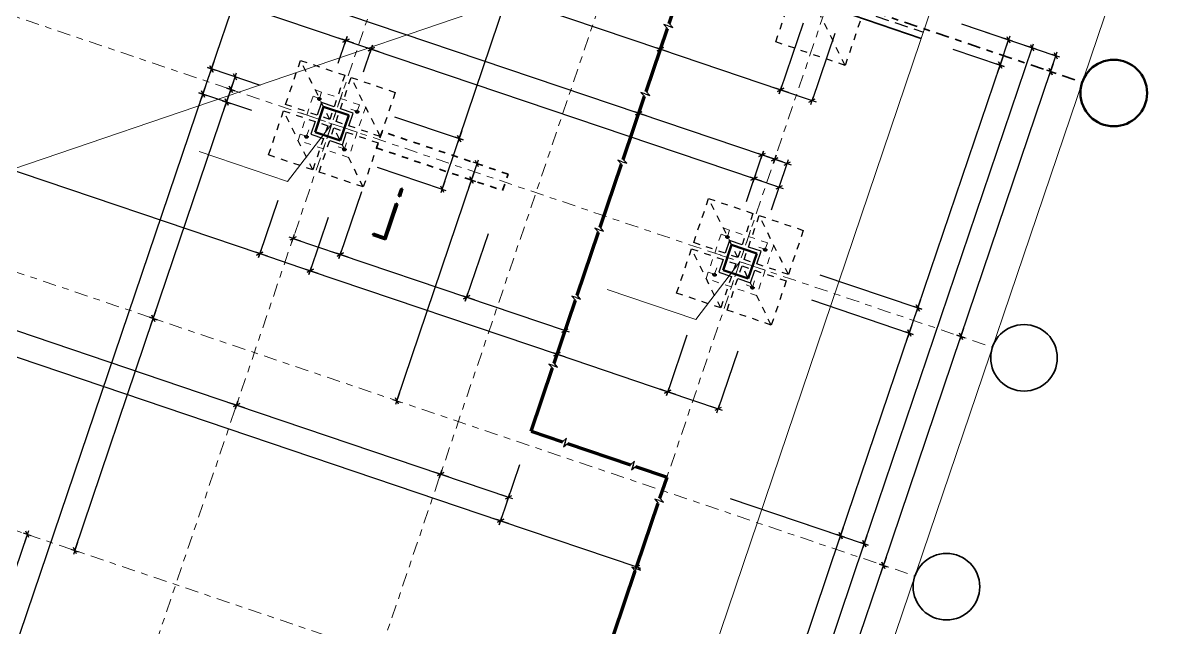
# Model space of a CAD drawing. Header units: metres. Extents: x 2661608 to 2661648.6, y 1209464.3 to 1209501.1.
# Drawn here: x 2661631.29 to 2661648.55, y 1209477.36 to 1209486.44 of the extents above; entities that cross this region are included whole.
import ezdxf

# ---------------------------------------------------------------- set-up
doc = ezdxf.new("R2010")
doc.units = ezdxf.units.M
for name, pattern in [('AUSGEZOGEN', [0]), ('GETRENNT2_S6', [0.30000000000000004, 0.2, -0.1]), ('PHANTOM2_S8', [0.3, 0.2, -0.05, 0, -0.05]), ('STRICHPUNKT2_S5', [0.15000000000000002, 0.1, -0.05]), ('VERDECKT2_S2', [0.025, 0, -0.025])]:
    doc.linetypes.add(name, pattern=pattern)
for name, color, linetype, lineweight in [('TB_639', 7, 'AUSGEZOGEN', 25), ('TB_641', 7, 'AUSGEZOGEN', 25), ('TB_642', 7, 'AUSGEZOGEN', 25), ('TB_643', 7, 'AUSGEZOGEN', 25), ('TB_645', 7, 'AUSGEZOGEN', 25), ('TB_646', 7, 'AUSGEZOGEN', 25), ('TB_649', 7, 'AUSGEZOGEN', 25), ('TB_650', 7, 'AUSGEZOGEN', 25), ('TB_652', 7, 'AUSGEZOGEN', 25)]:
    doc.layers.add(name, color=color, linetype=linetype, lineweight=lineweight)

msp = doc.modelspace()

# ---------------------------------------------------------------- linework, layer by layer
at = {"color": 0, "linetype": 'ByBlock', "lineweight": -2}
for p, q in [((2661636.01841795, 1209486.213370185), (2661636.196014886, 1209486.153240505)), ((2661636.255213864, 1209486.133197278), (2661636.077616929, 1209486.193326958)), ((2661636.089270584, 1209486.149790281), (2661636.18436123, 1209486.196777183)), ((2661636.18436123, 1209486.196777183), (2661636.089270584, 1209486.149790281)), ((2661636.11677268, 1209486.114084753), (2661636.156859134, 1209486.23248271)), ((2661636.156859134, 1209486.23248271), (2661636.11677268, 1209486.114084753)), ((2661646.143135524, 1209486.163899191), (2661646.024737568, 1209486.203985645)), ((2661646.043850093, 1209486.065544461), (2661646.103979773, 1209486.243141397)), ((2661646.107429997, 1209486.136397095), (2661646.060443095, 1209486.231487741)), ((2661636.397291412, 1209486.085093534), (2661636.574888348, 1209486.024963854)), ((2661636.634087326, 1209486.004920627), (2661636.456490391, 1209486.065050307)), ((2661636.468144046, 1209486.02151363), (2661636.563234692, 1209486.068500532)), ((2661636.563234692, 1209486.068500532), (2661636.468144046, 1209486.02151363)), ((2661636.495646143, 1209485.985808102), (2661636.535732597, 1209486.104206059)), ((2661636.535732597, 1209486.104206059), (2661636.495646143, 1209485.985808102)), ((2661640.737828128, 1209486.083905509), (2661640.915425063, 1209486.023775829)), ((2661640.974624043, 1209486.003732602), (2661640.797027107, 1209486.063862282)), ((2661640.808680762, 1209486.020325605), (2661640.903771409, 1209486.067312507)), ((2661640.903771409, 1209486.067312507), (2661640.808680762, 1209486.020325605)), ((2661640.836182859, 1209485.984620077), (2661640.876269312, 1209486.103018034)), ((2661640.876269312, 1209486.103018034), (2661640.836182859, 1209485.984620077)), ((2661646.498329396, 1209486.043639831), (2661646.379931438, 1209486.083726284)), ((2661646.399043964, 1209485.945285101), (2661646.459173644, 1209486.122882036)), ((2661646.462623868, 1209486.016137734), (2661646.415636966, 1209486.111228381)), ((2661646.754237836, 1209485.82502574), (2661646.814367516, 1209486.002622675)), ((2661646.81781774, 1209485.895878374), (2661646.770830838, 1209485.99096902)), ((2661634.077393929, 1209485.630087528), (2661634.137523609, 1209485.807684464)), ((2661634.157566835, 1209485.866883442), (2661634.097437155, 1209485.689286506)), ((2661646.014858562, 1209485.785024806), (2661645.896460605, 1209485.82511126)), ((2661645.896460605, 1209485.82511126), (2661646.014858562, 1209485.785024806)), ((2661645.91557313, 1209485.686670076), (2661645.975702811, 1209485.864267011)), ((2661645.979153034, 1209485.75752271), (2661645.932166132, 1209485.852613356)), ((2661645.932166132, 1209485.852613356), (2661645.979153034, 1209485.75752271)), ((2661645.995746036, 1209485.92346599), (2661645.935616356, 1209485.745869054)), ((2661646.754238008, 1209485.825026247), (2661646.694108327, 1209485.647429311)), ((2661646.853523267, 1209485.92338047), (2661646.735125311, 1209485.963466923)), ((2661634.17667936, 1209485.728442258), (2661634.058281403, 1209485.768528712)), ((2661634.058281403, 1209485.768528712), (2661634.17667936, 1209485.728442258)), ((2661634.140973833, 1209485.700940162), (2661634.093986931, 1209485.796030808)), ((2661634.093986931, 1209485.796030808), (2661634.140973833, 1209485.700940162)), ((2661634.531873231, 1209485.608182897), (2661634.413475275, 1209485.648269351)), ((2661634.4325878, 1209485.509828167), (2661634.49271748, 1209485.687425102)), ((2661634.496167704, 1209485.580680801), (2661634.449180802, 1209485.675771447)), ((2661646.773350533, 1209485.686585063), (2661646.654952576, 1209485.726671516)), ((2661646.654952576, 1209485.726671516), (2661646.773350533, 1209485.686585063)), ((2661646.674065101, 1209485.588230333), (2661646.734194781, 1209485.765827269)), ((2661646.737645006, 1209485.659082967), (2661646.690658104, 1209485.754173613)), ((2661646.690658104, 1209485.754173613), (2661646.737645006, 1209485.659082967)), ((2661634.029290184, 1209485.488009979), (2661633.969160504, 1209485.310413043)), ((2661634.467734573, 1209485.418745182), (2661634.349336615, 1209485.458831636)), ((2661634.349336615, 1209485.458831636), (2661634.467734573, 1209485.418745182)), ((2661634.368449141, 1209485.320390452), (2661634.428578821, 1209485.497987388)), ((2661634.432029046, 1209485.391243086), (2661634.385042143, 1209485.486333732)), ((2661634.385042143, 1209485.486333732), (2661634.432029046, 1209485.391243086)), ((2661634.448622048, 1209485.557186366), (2661634.388492367, 1209485.37958943)), ((2661642.542213536, 1209485.472987774), (2661642.719810471, 1209485.412858094)), ((2661642.61306617, 1209485.40940787), (2661642.708156816, 1209485.456394772)), ((2661642.708156816, 1209485.456394772), (2661642.61306617, 1209485.40940787)), ((2661642.640568266, 1209485.373702342), (2661642.68065472, 1209485.492100299)), ((2661642.68065472, 1209485.492100299), (2661642.640568266, 1209485.373702342)), ((2661634.04840271, 1209485.349568795), (2661633.930004753, 1209485.389655249)), ((2661633.930004753, 1209485.389655249), (2661634.04840271, 1209485.349568795)), ((2661633.949117278, 1209485.251214065), (2661634.009246958, 1209485.428811)), ((2661634.012697182, 1209485.322066699), (2661633.96571028, 1209485.417157345)), ((2661633.96571028, 1209485.417157345), (2661634.012697182, 1209485.322066699)), ((2661634.304311149, 1209485.130954704), (2661634.364440829, 1209485.308551639)), ((2661634.367891053, 1209485.201807338), (2661634.320904151, 1209485.296897984)), ((2661634.320904151, 1209485.296897984), (2661634.367891053, 1209485.201807338)), ((2661634.384484055, 1209485.367750618), (2661634.324354375, 1209485.190153682)), ((2661642.77900945, 1209485.392814867), (2661642.601412515, 1209485.452944548)), ((2661643.015805364, 1209485.31264196), (2661643.1934023, 1209485.25251228)), ((2661643.086657998, 1209485.249062056), (2661643.181748644, 1209485.296048958)), ((2661643.114160094, 1209485.213356528), (2661643.154246548, 1209485.331754485)), ((2661634.40359658, 1209485.229309434), (2661634.285198624, 1209485.269395887)), ((2661634.285198624, 1209485.269395887), (2661634.40359658, 1209485.229309434)), ((2661640.412054016, 1209485.121710404), (2661640.589650951, 1209485.061580724)), ((2661640.510408746, 1209485.022424972), (2661640.5504952, 1209485.140822929)), ((2661640.5504952, 1209485.140822929), (2661640.510408746, 1209485.022424972)), ((2661640.64884993, 1209485.041537497), (2661640.471252995, 1209485.101667177)), ((2661640.48290665, 1209485.0581305), (2661640.577997296, 1209485.105117402)), ((2661640.577997296, 1209485.105117402), (2661640.48290665, 1209485.0581305)), ((2661637.875027163, 1209484.81939974), (2661637.814897483, 1209484.641802804)), ((2661637.894139687, 1209484.680958556), (2661637.775741731, 1209484.721045009)), ((2661637.775741731, 1209484.721045009), (2661637.894139687, 1209484.680958556)), ((2661637.794854256, 1209484.582603826), (2661637.854983936, 1209484.760200761)), ((2661637.858434161, 1209484.65345646), (2661637.811447258, 1209484.748547106)), ((2661637.811447258, 1209484.748547106), (2661637.858434161, 1209484.65345646)), ((2661642.263798291, 1209484.494758195), (2661642.441395227, 1209484.434628515)), ((2661642.500594205, 1209484.414585288), (2661642.32299727, 1209484.474714968)), ((2661642.334650925, 1209484.431178291), (2661642.429741571, 1209484.478165193)), ((2661642.429741571, 1209484.478165193), (2661642.334650925, 1209484.431178291)), ((2661642.362153021, 1209484.395472763), (2661642.402239475, 1209484.51387072)), ((2661642.402239475, 1209484.51387072), (2661642.362153021, 1209484.395472763)), ((2661642.453234797, 1209484.430619946), (2661642.630831732, 1209484.370490266)), ((2661642.551589527, 1209484.331334514), (2661642.591675981, 1209484.449732471)), ((2661642.591675981, 1209484.449732471), (2661642.551589527, 1209484.331334514)), ((2661638.162747153, 1209484.304960592), (2661638.044349196, 1209484.345047046)), ((2661638.063461721, 1209484.206605862), (2661638.123591401, 1209484.384202798)), ((2661638.127041625, 1209484.277458496), (2661638.080054723, 1209484.372549142)), ((2661642.690030711, 1209484.350447039), (2661642.512433776, 1209484.410576719)), ((2661642.524087431, 1209484.367040042), (2661642.619178077, 1209484.414026944)), ((2661642.619178077, 1209484.414026944), (2661642.524087431, 1209484.367040042)), ((2661642.642671754, 1209484.366481544), (2661642.820268689, 1209484.306351864)), ((2661642.713524388, 1209484.302901639), (2661642.808615034, 1209484.349888542)), ((2661642.741026484, 1209484.267196112), (2661642.781112938, 1209484.385594069)), ((2661638.079367328, 1209484.058692841), (2661637.960969372, 1209484.098779294)), ((2661637.960969372, 1209484.098779294), (2661638.079367328, 1209484.058692841)), ((2661637.980081897, 1209483.960338111), (2661638.040211577, 1209484.137935046)), ((2661638.043661801, 1209484.031190745), (2661637.996674899, 1209484.126281391)), ((2661637.996674899, 1209484.126281391), (2661638.043661801, 1209484.031190745)), ((2661638.060254804, 1209484.197134025), (2661638.000125123, 1209484.019537089)), ((2661642.14353893, 1209484.139564324), (2661642.321135865, 1209484.079434644)), ((2661642.380334844, 1209484.059391417), (2661642.202737909, 1209484.119521097)), ((2661642.214391564, 1209484.07598442), (2661642.30948221, 1209484.122971322)), ((2661642.30948221, 1209484.122971322), (2661642.214391564, 1209484.07598442)), ((2661642.24189366, 1209484.040278892), (2661642.281980113, 1209484.158676849)), ((2661642.281980113, 1209484.158676849), (2661642.24189366, 1209484.040278892)), ((2661637.519188428, 1209483.963298084), (2661637.637586385, 1209483.92321163)), ((2661637.554893955, 1209483.99080018), (2661637.601880858, 1209483.895709534)), ((2661637.61847386, 1209484.061652814), (2661637.55834418, 1209483.884055878)), ((2661642.522412393, 1209484.011287673), (2661642.700009328, 1209483.951157992)), ((2661642.593265027, 1209483.947707768), (2661642.688355673, 1209483.99469467)), ((2661642.620767123, 1209483.91200224), (2661642.660853577, 1209484.030400198)), ((2661635.459705282, 1209483.159957787), (2661635.282108347, 1209483.220087467)), ((2661635.388852648, 1209483.223537692), (2661635.293762002, 1209483.17655079)), ((2661635.361350552, 1209483.259243219), (2661635.321264098, 1209483.140845262)), ((2661634.723776546, 1209483.013213474), (2661634.901373481, 1209482.953083794)), ((2661634.96057246, 1209482.933040567), (2661634.782975525, 1209482.993170247)), ((2661634.79462918, 1209482.94963357), (2661634.889719826, 1209482.996620472)), ((2661634.889719826, 1209482.996620472), (2661634.79462918, 1209482.94963357)), ((2661634.822131276, 1209482.913928042), (2661634.86221773, 1209483.032325999)), ((2661634.86221773, 1209483.032325999), (2661634.822131276, 1209482.913928042)), ((2661635.93329684, 1209482.999612065), (2661636.110893775, 1209482.939482385)), ((2661636.170092754, 1209482.919439158), (2661635.992495819, 1209482.979568838)), ((2661636.004149474, 1209482.936032161), (2661636.09924012, 1209482.983019063)), ((2661636.09924012, 1209482.983019063), (2661636.004149474, 1209482.936032161)), ((2661636.03165157, 1209482.900326633), (2661636.071738024, 1209483.01872459)), ((2661636.071738024, 1209483.01872459), (2661636.03165157, 1209482.900326633)), ((2661635.481523471, 1209482.756660172), (2661635.659120407, 1209482.696530491)), ((2661635.718319386, 1209482.676487264), (2661635.54072245, 1209482.736616944)), ((2661635.552376105, 1209482.693080267), (2661635.647466752, 1209482.740067169)), ((2661635.647466752, 1209482.740067169), (2661635.552376105, 1209482.693080267)), ((2661635.579878201, 1209482.657374739), (2661635.619964655, 1209482.775772696)), ((2661635.619964655, 1209482.775772696), (2661635.579878201, 1209482.657374739)), ((2661637.827664153, 1209482.358228809), (2661638.00526109, 1209482.298099129)), ((2661637.926018884, 1209482.258943377), (2661637.966105338, 1209482.377341334)), ((2661637.966105338, 1209482.377341334), (2661637.926018884, 1209482.258943377)), ((2661638.064460068, 1209482.278055902), (2661637.886863132, 1209482.338185582)), ((2661637.898516787, 1209482.294648905), (2661637.993607434, 1209482.341635807)), ((2661637.993607434, 1209482.341635807), (2661637.898516787, 1209482.294648905)), ((2661644.780196105, 1209482.13836865), (2661644.661798149, 1209482.178455103)), ((2661644.661798149, 1209482.178455103), (2661644.780196105, 1209482.13836865)), ((2661644.680910673, 1209482.04001392), (2661644.741040354, 1209482.217610855)), ((2661644.744490578, 1209482.110866554), (2661644.697503676, 1209482.2059572)), ((2661644.697503676, 1209482.2059572), (2661644.744490578, 1209482.110866554)), ((2661644.76108358, 1209482.276809834), (2661644.7009539, 1209482.099212898)), ((2661633.303622541, 1209481.980464307), (2661633.185224585, 1209482.02055076)), ((2661633.185224585, 1209482.02055076), (2661633.303622541, 1209481.980464307)), ((2661633.20433711, 1209481.882109577), (2661633.26446679, 1209482.059706513)), ((2661633.267917014, 1209481.952962211), (2661633.220930113, 1209482.048052857)), ((2661633.220930113, 1209482.048052857), (2661633.267917014, 1209481.952962211)), ((2661633.284510017, 1209482.118905491), (2661633.224380336, 1209481.941308555)), ((2661639.306849072, 1209481.857415459), (2661639.484446009, 1209481.797285779)), ((2661639.377701707, 1209481.793835555), (2661639.472792353, 1209481.840822457)), ((2661639.405203803, 1209481.758130027), (2661639.445290257, 1209481.876527984)), ((2661644.552634022, 1209481.661140457), (2661644.612763703, 1209481.838737392)), ((2661644.632806929, 1209481.897936371), (2661644.572677249, 1209481.720339435)), ((2661645.407332666, 1209481.846853398), (2661645.347202985, 1209481.669256462)), ((2661644.651919455, 1209481.759495187), (2661644.533521498, 1209481.79958164)), ((2661644.533521498, 1209481.79958164), (2661644.651919455, 1209481.759495187)), ((2661644.616213927, 1209481.731993091), (2661644.569227025, 1209481.827083737)), ((2661644.569227025, 1209481.827083737), (2661644.616213927, 1209481.731993091)), ((2661645.42644519, 1209481.708412214), (2661645.308047233, 1209481.748498667)), ((2661645.308047233, 1209481.748498667), (2661645.42644519, 1209481.708412214)), ((2661645.327159759, 1209481.610057483), (2661645.387289439, 1209481.787654419)), ((2661645.390739663, 1209481.680910118), (2661645.343752761, 1209481.776000764)), ((2661645.343752761, 1209481.776000764), (2661645.390739663, 1209481.680910118)), ((2661639.186589712, 1209481.502221588), (2661639.364186648, 1209481.442091908)), ((2661639.257442346, 1209481.438641684), (2661639.352532992, 1209481.485628586)), ((2661639.352532992, 1209481.485628586), (2661639.257442346, 1209481.438641684)), ((2661639.284944442, 1209481.402936156), (2661639.325030896, 1209481.521334113)), ((2661639.325030896, 1209481.521334113), (2661639.284944442, 1209481.402936156)), ((2661639.423385626, 1209481.422048681), (2661639.245788691, 1209481.482178361)), ((2661636.874252446, 1209480.811133408), (2661636.921239348, 1209480.716042762)), ((2661636.937832351, 1209480.881986042), (2661636.87770267, 1209480.704389106)), ((2661640.848897029, 1209480.939407781), (2661641.026493965, 1209480.879278101)), ((2661641.085692943, 1209480.859234874), (2661640.908096008, 1209480.919364555)), ((2661640.919749663, 1209480.875827877), (2661641.014840309, 1209480.922814779)), ((2661641.014840309, 1209480.922814779), (2661640.919749663, 1209480.875827877)), ((2661640.947251759, 1209480.840122349), (2661640.987338213, 1209480.958520306)), ((2661640.987338213, 1209480.958520306), (2661640.947251759, 1209480.840122349)), ((2661634.375822968, 1209480.738205714), (2661634.553419903, 1209480.678076034)), ((2661634.612618883, 1209480.658032807), (2661634.435021947, 1209480.718162487)), ((2661634.446675602, 1209480.674625809), (2661634.541766249, 1209480.721612712)), ((2661634.541766249, 1209480.721612712), (2661634.446675602, 1209480.674625809)), ((2661634.474177698, 1209480.638920282), (2661634.514264152, 1209480.757318239)), ((2661634.514264152, 1209480.757318239), (2661634.474177698, 1209480.638920282)), ((2661636.838546919, 1209480.783631311), (2661636.956944875, 1209480.743544858)), ((2661641.606643954, 1209480.682854479), (2661641.78424089, 1209480.622724799)), ((2661641.677496589, 1209480.619274575), (2661641.772587235, 1209480.666261477)), ((2661641.704998686, 1209480.583569047), (2661641.745085139, 1209480.701967004)), ((2661637.438381877, 1209479.701303319), (2661637.615978813, 1209479.641173639)), ((2661637.675177792, 1209479.621130412), (2661637.497580856, 1209479.681260092)), ((2661637.509234511, 1209479.637723415), (2661637.604325157, 1209479.684710317)), ((2661637.604325157, 1209479.684710317), (2661637.509234511, 1209479.637723415)), ((2661637.536736607, 1209479.602017887), (2661637.576823061, 1209479.720415844)), ((2661637.576823061, 1209479.720415844), (2661637.536736607, 1209479.602017887)), ((2661638.459762671, 1209479.35549048), (2661638.637359607, 1209479.2953608)), ((2661638.530615305, 1209479.291910576), (2661638.625705951, 1209479.338897478)), ((2661638.558117401, 1209479.256205048), (2661638.598203855, 1209479.374603005)), ((2661638.339503312, 1209479.000296608), (2661638.517100247, 1209478.940166928)), ((2661638.576299226, 1209478.920123702), (2661638.39870229, 1209478.980253381)), ((2661638.410355946, 1209478.936716704), (2661638.505446592, 1209478.983703606)), ((2661638.505446592, 1209478.983703606), (2661638.410355946, 1209478.936716704)), ((2661638.437858042, 1209478.901011176), (2661638.477944495, 1209479.019409133)), ((2661638.477944495, 1209479.019409133), (2661638.437858042, 1209478.901011176)), ((2661631.41308499, 1209478.735333531), (2661631.294687033, 1209478.775419984)), ((2661631.313799558, 1209478.636978801), (2661631.373929238, 1209478.814575736)), ((2661631.377379462, 1209478.707831435), (2661631.33039256, 1209478.802922081)), ((2661643.62089587, 1209478.714299731), (2661643.502497914, 1209478.754386185)), ((2661643.502497914, 1209478.754386185), (2661643.62089587, 1209478.714299731)), ((2661643.521610439, 1209478.615945001), (2661643.581740118, 1209478.793541936)), ((2661643.585190343, 1209478.686797635), (2661643.538203441, 1209478.781888281)), ((2661643.538203441, 1209478.781888281), (2661643.585190343, 1209478.686797635)), ((2661643.601783345, 1209478.852740915), (2661643.541653665, 1209478.675143979)), ((2661643.956977217, 1209478.732481554), (2661643.896847536, 1209478.554884618)), ((2661632.040780302, 1209478.56240336), (2661632.087767205, 1209478.467312714)), ((2661632.104360207, 1209478.633255994), (2661632.044230527, 1209478.455659058)), ((2661643.976089742, 1209478.59404037), (2661643.857691785, 1209478.634126823)), ((2661643.857691785, 1209478.634126823), (2661643.976089742, 1209478.59404037)), ((2661643.87680431, 1209478.49568564), (2661643.93693399, 1209478.673282575)), ((2661643.940384215, 1209478.566538274), (2661643.893397312, 1209478.66162892)), ((2661643.893397312, 1209478.66162892), (2661643.940384215, 1209478.566538274)), ((2661632.005074775, 1209478.534901264), (2661632.123472732, 1209478.49481481)), ((2661644.243220633, 1209478.408572523), (2661644.183090952, 1209478.230975587)), ((2661640.382261646, 1209478.308672031), (2661640.559858582, 1209478.248542351)), ((2661640.45311428, 1209478.245092127), (2661640.548204927, 1209478.292079029)), ((2661640.480616377, 1209478.209386599), (2661640.52070283, 1209478.327784557)), ((2661644.262333157, 1209478.270131339), (2661644.143935201, 1209478.310217792)), ((2661644.143935201, 1209478.310217792), (2661644.262333157, 1209478.270131339)), ((2661644.163047726, 1209478.171776608), (2661644.223177406, 1209478.349373544)), ((2661644.226627631, 1209478.242629243), (2661644.179640728, 1209478.337719889)), ((2661644.179640728, 1209478.337719889), (2661644.226627631, 1209478.242629243))]:
    msp.add_line(p, q, dxfattribs=at)
at = {"layer": 'TB_639', "color": 191, "linetype": 'AUSGEZOGEN', "lineweight": 13, "transparency": 33554687}
msp.add_line((2661645.38099471, 1209488.005583304), (2661638.42518743, 1209467.461152447), dxfattribs=at)
at = {"layer": 'TB_641', "color": 7, "linetype": 'AUSGEZOGEN', "lineweight": 35, "transparency": 33554687}
msp.add_line((2661643.538763919, 1209486.6233657), (2661644.771680012, 1209486.205932569), dxfattribs=at)
at = {"layer": 'TB_641', "color": 7, "linetype": 'PHANTOM2_S8', "lineweight": 18, "transparency": 33554687}
for p, q in [((2661636.08575125, 1209485.398808854), (2661635.765059622, 1209484.451625197)), ((2661635.451813607, 1209485.08556284), (2661636.398997264, 1209484.764871212)), ((2661642.210872231, 1209483.325002994), (2661641.890180602, 1209482.377819337)), ((2661641.576934588, 1209483.011756979), (2661642.524118245, 1209482.691065352))]:
    msp.add_line(p, q, dxfattribs=at)
at = {"layer": 'TB_641', "color": 7, "linetype": 'AUSGEZOGEN', "lineweight": 50, "transparency": 33554687}
for p, q in [((2661635.800107029, 1209485.178792083), (2661635.671830378, 1209484.79991862)), ((2661636.178980492, 1209485.050515432), (2661635.800107029, 1209485.178792083)), ((2661636.050703842, 1209484.671641969), (2661636.178980492, 1209485.050515432)), ((2661635.671830378, 1209484.79991862), (2661636.050703842, 1209484.671641969)), ((2661641.925228011, 1209483.104986222), (2661641.79695136, 1209482.72611276)), ((2661642.304101473, 1209482.976709571), (2661641.925228011, 1209483.104986222)), ((2661642.175824824, 1209482.597836109), (2661642.304101473, 1209482.976709571)), ((2661641.79695136, 1209482.72611276), (2661642.175824824, 1209482.597836109))]:
    msp.add_line(p, q, dxfattribs=at)
at = {"layer": 'TB_642', "color": 7, "linetype": 'STRICHPUNKT2_S5', "lineweight": 35, "transparency": 33554687}
for p, q in [((2661636.67748309, 1209484.80783218), (2661636.594103267, 1209484.56156443)), ((2661638.571850403, 1209484.166448925), (2661636.67748309, 1209484.80783218)), ((2661636.594103267, 1209484.56156443), (2661638.48847058, 1209483.920181174)), ((2661638.48847058, 1209483.920181174), (2661638.571850403, 1209484.166448925))]:
    msp.add_line(p, q, dxfattribs=at)
at = {"layer": 'TB_643', "color": 7, "linetype": 'PHANTOM2_S8', "lineweight": 35, "transparency": 33554687}
msp.add_line((2661615.158729335, 1209496.39046943), (2661647.187743382, 1209485.546282477), dxfattribs=at)
at = {"layer": 'TB_643', "color": 7, "linetype": 'PHANTOM2_S8', "lineweight": 18, "transparency": 33554687}
for p, q in [((2661630.075984835, 1209467.648570557), (2661638.955955035, 1209493.876142206)), ((2661633.138543745, 1209466.611668163), (2661642.018500792, 1209492.839200961)), ((2661613.811823994, 1209492.412296581), (2661645.84083804, 1209481.568109628)), ((2661636.20110532, 1209465.574764865), (2661645.081062367, 1209491.802297664)), ((2661612.647711963, 1209488.974015706), (2661644.676726009, 1209478.129828753)), ((2661611.467562154, 1209485.488366209), (2661643.4965762, 1209474.644179255))]:
    msp.add_line(p, q, dxfattribs=at)
at = {"layer": 'TB_643', "color": 191, "linetype": 'AUSGEZOGEN', "lineweight": 13, "transparency": 33554687}
msp.add_line((2661648.550682922, 1209489.571813377), (2661639.991417502, 1209464.291464235), dxfattribs=at)
at = {"layer": 'TB_643', "color": 7, "linetype": 'AUSGEZOGEN', "lineweight": 50, "transparency": 33554687}
msp.add_circle((2661647.66133521, 1209485.385936662), 0.5, dxfattribs=at)
at = {"layer": 'TB_643', "color": 7, "linetype": 'AUSGEZOGEN', "lineweight": 35, "transparency": 33554687}
for centre in [(2661646.314429868, 1209481.407763812), (2661645.150317836, 1209477.969482938)]:
    msp.add_circle(centre, 0.5, dxfattribs=at)
at = {"layer": 'TB_645', "color": 7, "linetype": 'VERDECKT2_S2', "lineweight": 25, "transparency": 33554687}
for p, q in [((2661642.587857551, 1209486.153497705), (2661642.940618342, 1209487.195399728)), ((2661643.629759574, 1209485.800736914), (2661642.940618342, 1209487.195399728)), ((2661643.982520364, 1209486.842638937), (2661643.629759574, 1209485.800736914)), ((2661643.629759574, 1209485.800736914), (2661642.587857551, 1209486.153497705)), ((2661635.231052274, 1209485.21309493), (2661635.455536414, 1209485.876123489)), ((2661635.455536414, 1209485.876123489), (2661636.118564974, 1209485.65163935)), ((2661635.894080834, 1209484.98861079), (2661635.455536414, 1209485.876123489)), ((2661636.118564974, 1209485.65163935), (2661635.894080834, 1209484.98861079)), ((2661635.9887992, 1209484.956541627), (2661636.213283339, 1209485.619570187)), ((2661636.213283339, 1209485.619570187), (2661636.876311899, 1209485.395086048)), ((2661636.651827759, 1209484.732057488), (2661636.213283339, 1209485.619570187)), ((2661636.876311899, 1209485.395086048), (2661636.651827759, 1209484.732057488)), ((2661634.974498972, 1209484.455348004), (2661635.198983111, 1209485.118376564)), ((2661635.198983111, 1209485.118376564), (2661635.862011671, 1209484.893892424)), ((2661635.637527531, 1209484.230863865), (2661635.198983111, 1209485.118376564)), ((2661635.894080834, 1209484.98861079), (2661635.231052274, 1209485.21309493)), ((2661636.651827759, 1209484.732057488), (2661635.9887992, 1209484.956541627)), ((2661635.862011671, 1209484.893892424), (2661635.637527531, 1209484.230863865)), ((2661635.732245898, 1209484.198794702), (2661635.956730037, 1209484.861823262)), ((2661635.956730037, 1209484.861823262), (2661636.619758596, 1209484.637339122)), ((2661636.395274457, 1209483.974310562), (2661635.956730037, 1209484.861823262)), ((2661636.619758596, 1209484.637339122), (2661636.395274457, 1209483.974310562)), ((2661635.637527531, 1209484.230863865), (2661634.974498972, 1209484.455348004)), ((2661636.395274457, 1209483.974310562), (2661635.732245898, 1209484.198794702)), ((2661641.356173255, 1209483.139289069), (2661641.580657394, 1209483.802317629)), ((2661641.580657394, 1209483.802317629), (2661642.243685955, 1209483.57783349)), ((2661642.019201815, 1209482.91480493), (2661641.580657394, 1209483.802317629)), ((2661642.243685955, 1209483.57783349), (2661642.019201815, 1209482.91480493)), ((2661642.113920181, 1209482.882735767), (2661642.33840432, 1209483.545764327)), ((2661642.33840432, 1209483.545764327), (2661643.00143288, 1209483.321280187)), ((2661642.776948741, 1209482.658251628), (2661642.33840432, 1209483.545764327)), ((2661643.00143288, 1209483.321280187), (2661642.776948741, 1209482.658251628)), ((2661641.099619953, 1209482.381542144), (2661641.324104092, 1209483.044570704)), ((2661641.324104092, 1209483.044570704), (2661641.987132652, 1209482.820086564)), ((2661641.762648514, 1209482.157058004), (2661641.324104092, 1209483.044570704)), ((2661642.019201815, 1209482.91480493), (2661641.356173255, 1209483.139289069)), ((2661642.776948741, 1209482.658251628), (2661642.113920181, 1209482.882735767)), ((2661641.987132652, 1209482.820086564), (2661641.762648514, 1209482.157058004)), ((2661641.857366878, 1209482.124988841), (2661642.081851018, 1209482.788017401)), ((2661642.081851018, 1209482.788017401), (2661642.744879578, 1209482.563533262)), ((2661642.520395438, 1209481.900504702), (2661642.081851018, 1209482.788017401)), ((2661642.744879578, 1209482.563533262), (2661642.520395438, 1209481.900504702)), ((2661641.762648514, 1209482.157058004), (2661641.099619953, 1209482.381542144)), ((2661642.520395438, 1209481.900504702), (2661641.857366878, 1209482.124988841))]:
    msp.add_line(p, q, dxfattribs=at)
at = {"layer": 'TB_646', "color": 7, "linetype": 'GETRENNT2_S6', "lineweight": 25, "transparency": 33554687}
for p, q in [((2661643.523474221, 1209486.734119597), (2661644.803749487, 1209486.300651857)), ((2661635.768782428, 1209485.242185847), (2661635.608436615, 1209484.768594019)), ((2661636.242374257, 1209485.081840034), (2661635.768782428, 1209485.242185847)), ((2661636.082028443, 1209484.608248205), (2661636.242374257, 1209485.081840034)), ((2661635.608436615, 1209484.768594019), (2661636.082028443, 1209484.608248205)), ((2661641.89390341, 1209483.168379987), (2661641.733557595, 1209482.694788158)), ((2661642.367495239, 1209483.008034173), (2661641.89390341, 1209483.168379987)), ((2661642.207149423, 1209482.534442344), (2661642.367495239, 1209483.008034173)), ((2661641.733557595, 1209482.694788158), (2661642.207149423, 1209482.534442344))]:
    msp.add_line(p, q, dxfattribs=at)
at = {"layer": 'TB_649', "color": 7, "linetype": 'AUSGEZOGEN', "lineweight": 25, "transparency": 33554687}
for p, q in [((2661634.117480382, 1209485.748485485), (2661635.352142765, 1209489.395141425)), ((2661630.510826709, 1209488.474007166), (2661640.530451973, 1209485.081623951)), ((2661630.390567779, 1209488.118813148), (2661636.136815907, 1209486.173283732)), ((2661645.373548803, 1209486.424461139), (2661646.794324289, 1209485.943423697)), ((2661645.373548803, 1209486.424461139), (2661646.439130417, 1209486.063683058)), ((2661645.373548803, 1209486.424461139), (2661646.083936546, 1209486.183942418)), ((2661636.021395514, 1209485.832382067), (2661636.136815907, 1209486.173283732)), ((2661636.021395514, 1209485.832382067), (2661636.136815907, 1209486.173283732)), ((2661636.136815907, 1209486.173283732), (2661636.515689369, 1209486.045007081)), ((2661645.955659583, 1209485.805068033), (2661646.083936546, 1209486.183942418)), ((2661636.400268976, 1209485.704105416), (2661636.515689369, 1209486.045007081)), ((2661636.400268976, 1209485.704105416), (2661636.515689369, 1209486.045007081)), ((2661636.515689369, 1209486.045007081), (2661642.261936887, 1209484.099477871)), ((2661643.916890763, 1209478.614083597), (2661646.439130417, 1209486.063683058)), ((2661645.24527184, 1209486.045586754), (2661645.955659583, 1209485.805068033)), ((2661645.24527184, 1209486.045586754), (2661645.955659583, 1209485.805068033)), ((2661644.720997127, 1209482.158411877), (2661645.955659583, 1209485.805068033)), ((2661646.714151554, 1209485.70662829), (2661646.794324289, 1209485.943423697)), ((2661633.989203731, 1209485.369612022), (2661634.117480382, 1209485.748485485)), ((2661634.852151555, 1209485.499745029), (2661634.117480382, 1209485.748485485)), ((2661634.852151555, 1209485.499745029), (2661634.117480382, 1209485.748485485)), ((2661634.408535594, 1209485.438788409), (2661634.472674253, 1209485.628226124)), ((2661634.472674253, 1209485.628226124), (2661634.472674253, 1209485.628226124)), ((2661645.367246212, 1209481.728455441), (2661646.714151554, 1209485.70662829)), ((2661646.714151554, 1209485.70662829), (2661646.714151554, 1209485.70662829)), ((2661646.714151554, 1209485.70662829), (2661646.714151554, 1209485.70662829)), ((2661630.830391212, 1209476.039853055), (2661633.989203731, 1209485.369612022)), ((2661634.723874905, 1209485.120871566), (2661633.989203731, 1209485.369612022)), ((2661634.723874905, 1209485.120871566), (2661633.989203731, 1209485.369612022)), ((2661634.344397602, 1209485.249352661), (2661634.408535594, 1209485.438788409)), ((2661634.408535594, 1209485.438788409), (2661634.408535594, 1209485.438788409)), ((2661634.408535594, 1209485.438788409), (2661634.408535594, 1209485.438788409)), ((2661633.244423563, 1209482.000507534), (2661634.344397602, 1209485.249352661)), ((2661634.344397602, 1209485.249352661), (2661634.344397602, 1209485.249352661)), ((2661634.344397602, 1209485.249352661), (2661634.344397602, 1209485.249352661)), ((2661640.530451973, 1209485.081623951), (2661640.530451973, 1209485.081623951)), ((2661640.530451973, 1209485.081623951), (2661640.530451973, 1209485.081623951)), ((2661640.530451973, 1209485.081623951), (2661642.382196248, 1209484.454671742)), ((2661642.146516494, 1209483.758576206), (2661642.382196248, 1209484.454671742)), ((2661642.146516494, 1209483.758576206), (2661642.382196248, 1209484.454671742)), ((2661642.382196248, 1209484.454671742), (2661642.571632754, 1209484.390533493)), ((2661638.02016835, 1209484.078736068), (2661638.103548174, 1209484.325003819)), ((2661638.103548174, 1209484.325003819), (2661638.103548174, 1209484.325003819)), ((2661642.525389957, 1209483.630299555), (2661642.761069711, 1209484.326395091)), ((2661642.571632754, 1209484.390533493), (2661642.571632754, 1209484.390533493)), ((2661642.571632754, 1209484.390533493), (2661642.571632754, 1209484.390533493)), ((2661642.571632754, 1209484.390533493), (2661642.761069711, 1209484.326395091)), ((2661636.897745897, 1209480.763588085), (2661638.02016835, 1209484.078736068)), ((2661638.02016835, 1209484.078736068), (2661638.02016835, 1209484.078736068)), ((2661638.02016835, 1209484.078736068), (2661638.02016835, 1209484.078736068)), ((2661642.146516494, 1209483.758576206), (2661642.261936887, 1209484.099477871)), ((2661642.146516494, 1209483.758576206), (2661642.261936887, 1209484.099477871)), ((2661642.261936887, 1209484.099477871), (2661642.64081035, 1209483.971201219)), ((2661642.525389957, 1209483.630299555), (2661642.64081035, 1209483.971201219)), ((2661636.36994997, 1209483.899513039), (2661636.051694797, 1209482.959525612)), ((2661636.36994997, 1209483.899513039), (2661636.051694797, 1209482.959525612)), ((2661638.268834067, 1209483.271470398), (2661637.946062111, 1209482.318142356)), ((2661638.268834067, 1209483.271470398), (2661637.946062111, 1209482.318142356)), ((2661635.341307325, 1209483.200044241), (2661635.341307325, 1209483.200044241)), ((2661635.341307325, 1209483.200044241), (2661636.051694797, 1209482.959525612)), ((2661636.051694797, 1209482.959525612), (2661637.946062111, 1209482.318142356)), ((2661628.558536405, 1209482.707786889), (2661634.494220925, 1209480.698119261)), ((2661643.251285131, 1209482.656017943), (2661644.720997127, 1209482.158411877)), ((2661643.251285131, 1209482.656017943), (2661644.720997127, 1209482.158411877)), ((2661628.438277044, 1209482.352593017), (2661638.457901268, 1209478.960210155)), ((2661637.946062111, 1209482.318142356), (2661639.42524703, 1209481.817329006)), ((2661643.123008479, 1209482.27714448), (2661644.592720476, 1209481.779538414)), ((2661643.123008479, 1209482.27714448), (2661644.592720476, 1209481.779538414)), ((2661644.592720476, 1209481.779538414), (2661644.720997127, 1209482.158411877)), ((2661632.064273753, 1209478.514858037), (2661633.244423563, 1209482.000507534)), ((2661633.244423563, 1209482.000507534), (2661633.244423563, 1209482.000507534)), ((2661633.244423563, 1209482.000507534), (2661633.244423563, 1209482.000507534)), ((2661639.42524703, 1209481.817329006), (2661639.42524703, 1209481.817329006)), ((2661643.561696892, 1209478.734342958), (2661644.592720476, 1209481.779538414)), ((2661644.203134179, 1209478.290174566), (2661645.367246212, 1209481.728455441)), ((2661645.367246212, 1209481.728455441), (2661645.367246212, 1209481.728455441)), ((2661645.367246212, 1209481.728455441), (2661645.367246212, 1209481.728455441)), ((2661634.494220925, 1209480.698119261), (2661634.494220925, 1209480.698119261)), ((2661634.494220925, 1209480.698119261), (2661634.494220925, 1209480.698119261)), ((2661634.494220925, 1209480.698119261), (2661637.556779834, 1209479.661216866)), ((2661636.897745897, 1209480.763588085), (2661636.897745897, 1209480.763588085)), ((2661638.743105623, 1209479.802579835), (2661638.457901268, 1209478.960210155)), ((2661638.743105623, 1209479.802579835), (2661638.457901268, 1209478.960210155)), ((2661637.556779834, 1209479.661216866), (2661637.556779834, 1209479.661216866)), ((2661637.556779834, 1209479.661216866), (2661637.556779834, 1209479.661216866)), ((2661637.556779834, 1209479.661216866), (2661638.578160628, 1209479.315404027)), ((2661638.578160628, 1209479.315404027), (2661638.578160628, 1209479.315404027)), ((2661641.904125492, 1209479.295553307), (2661643.916890763, 1209478.614083597)), ((2661641.904125492, 1209479.295553307), (2661643.916890763, 1209478.614083597)), ((2661641.904125492, 1209479.295553307), (2661643.561696892, 1209478.734342958)), ((2661641.904125492, 1209479.295553307), (2661643.561696892, 1209478.734342958)), ((2661638.457901268, 1209478.960210155), (2661640.500659603, 1209478.268585578)), ((2661630.475197341, 1209476.160112415), (2661631.353886011, 1209478.755376758)), ((2661631.353886011, 1209478.755376758), (2661631.353886011, 1209478.755376758)), ((2661640.439763893, 1209469.513510059), (2661643.561696892, 1209478.734342958)), ((2661640.605744125, 1209468.834395865), (2661643.916890763, 1209478.614083597)), ((2661632.064273753, 1209478.514858037), (2661632.064273753, 1209478.514858037)), ((2661640.500659603, 1209478.268585578), (2661640.500659603, 1209478.268585578)), ((2661643.02298437, 1209474.804525069), (2661644.203134179, 1209478.290174566)), ((2661644.203134179, 1209478.290174566), (2661644.203134179, 1209478.290174566)), ((2661644.203134179, 1209478.290174566), (2661644.203134179, 1209478.290174566))]:
    msp.add_line(p, q, dxfattribs=at)
at = {"layer": 'TB_649', "color": 5, "linetype": 'AUSGEZOGEN', "lineweight": 25, "transparency": 33554687}
for p, q in [((2661637.834940709, 1209484.701001783), (2661638.973396234, 1209488.063504487)), ((2661637.009082837, 1209487.3463612), (2661640.856226085, 1209486.043819056)), ((2661643.00058668, 1209486.437040227), (2661642.660611493, 1209485.432901321)), ((2661643.00058668, 1209486.437040227), (2661642.660611493, 1209485.432901321)), ((2661643.475045242, 1209486.279254368), (2661643.134203321, 1209485.272555507)), ((2661640.856226085, 1209486.043819056), (2661640.856226085, 1209486.043819056)), ((2661640.856226085, 1209486.043819056), (2661640.856226085, 1209486.043819056)), ((2661640.856226085, 1209486.043819056), (2661642.660611493, 1209485.432901321)), ((2661642.660611493, 1209485.432901321), (2661643.134203321, 1209485.272555507)), ((2661636.863941941, 1209485.029756585), (2661637.834940709, 1209484.701001783)), ((2661636.863941941, 1209485.029756585), (2661637.834940709, 1209484.701001783)), ((2661629.285363445, 1209484.854517997), (2661634.842174503, 1209482.973127021)), ((2661637.578387407, 1209483.943254857), (2661637.834940709, 1209484.701001783)), ((2661636.604811268, 1209484.27288229), (2661637.578387407, 1209483.943254857)), ((2661635.112791837, 1209483.772412983), (2661634.842174503, 1209482.973127021)), ((2661635.112791837, 1209483.772412983), (2661634.842174503, 1209482.973127021)), ((2661635.870538763, 1209483.515859681), (2661635.599921428, 1209482.716573718)), ((2661635.870538763, 1209483.515859681), (2661635.599921428, 1209482.716573718)), ((2661634.842174503, 1209482.973127021), (2661635.599921428, 1209482.716573718)), ((2661635.599921428, 1209482.716573718), (2661639.304987669, 1209481.462135135)), ((2661641.254570538, 1209481.74780842), (2661640.967294986, 1209480.899321328)), ((2661641.254570538, 1209481.74780842), (2661640.967294986, 1209480.899321328)), ((2661642.01772904, 1209481.507238564), (2661641.725041912, 1209480.642768026)), ((2661639.304987669, 1209481.462135135), (2661639.304987669, 1209481.462135135)), ((2661639.304987669, 1209481.462135135), (2661639.304987669, 1209481.462135135)), ((2661639.304987669, 1209481.462135135), (2661640.967294986, 1209480.899321328)), ((2661640.967294986, 1209480.899321328), (2661641.725041912, 1209480.642768026))]:
    msp.add_line(p, q, dxfattribs=at)
at = {"layer": 'TB_649', "color": 7, "linetype": 'AUSGEZOGEN', "lineweight": 18, "transparency": 33554687}
for p, q in [((2661613.194250409, 1209478.115211133), (2661641.436423066, 1209487.757468712)), ((2661635.26085758, 1209484.058479489), (2661635.925405436, 1209484.925217026)), ((2661635.26085758, 1209484.058479489), (2661633.932055921, 1209484.508376998)), ((2661641.385978561, 1209481.984673629), (2661642.050526416, 1209482.851411165)), ((2661641.385978561, 1209481.984673629), (2661640.057176902, 1209482.434571138))]:
    msp.add_line(p, q, dxfattribs=at)
at = {"layer": 'TB_649', "color": 7, "linetype": 'AUSGEZOGEN', "lineweight": 50, "transparency": 33554687}
for p, q in [((2661636.925539739, 1209483.838893246), (2661636.964022735, 1209483.952555285)), ((2661636.948272146, 1209483.831196647), (2661636.986755142, 1209483.944858686)), ((2661636.964022735, 1209483.952555285), (2661636.986755142, 1209483.944858686)), ((2661636.948272146, 1209483.831196647), (2661636.925539739, 1209483.838893246)), ((2661636.715166031, 1209483.217540767), (2661636.887056744, 1209483.725231207)), ((2661636.730201839, 1209483.18711176), (2661636.909789151, 1209483.717534608)), ((2661636.887056744, 1209483.725231207), (2661636.909789151, 1209483.717534608)), ((2661636.540765108, 1209483.251250086), (2661636.548461707, 1209483.273982493)), ((2661636.540765108, 1209483.251250086), (2661636.730201839, 1209483.18711176)), ((2661636.548461707, 1209483.273982493), (2661636.715166031, 1209483.217540767))]:
    msp.add_line(p, q, dxfattribs=at)
at = {"layer": 'TB_650', "color": 1, "linetype": 'AUSGEZOGEN', "lineweight": 70, "transparency": 33554687}
for p, q in [((2661640.987018948, 1209486.430124316), (2661641.307710577, 1209487.377307972)), ((2661640.641546374, 1209485.409748515), (2661640.962238002, 1209486.356932172)), ((2661640.962238002, 1209486.356932172), (2661640.962238002, 1209486.356932172)), ((2661640.296073799, 1209484.389372714), (2661640.616765427, 1209485.336556371)), ((2661640.616765427, 1209485.336556371), (2661640.616765427, 1209485.336556371)), ((2661639.950601224, 1209483.368996914), (2661640.271292852, 1209484.31618057)), ((2661640.271292852, 1209484.31618057), (2661640.271292852, 1209484.31618057)), ((2661639.60512865, 1209482.348621113), (2661639.925820278, 1209483.29580477)), ((2661639.925820278, 1209483.29580477), (2661639.925820278, 1209483.29580477)), ((2661639.259656076, 1209481.328245312), (2661639.580347704, 1209482.275428969)), ((2661638.914183502, 1209480.307869512), (2661639.234875129, 1209481.255053169)), ((2661638.914183502, 1209480.307869512), (2661639.388778697, 1209480.147183984)), ((2661639.46197084, 1209480.122403037), (2661640.409154497, 1209479.801711409)), ((2661640.482346641, 1209479.776930463), (2661640.956941837, 1209479.616244935)), ((2661640.849509808, 1209479.298937426), (2661640.956941837, 1209479.616244935)), ((2661640.504037233, 1209478.278561625), (2661640.824728861, 1209479.225745282)), ((2661640.158564659, 1209477.258185825), (2661640.479256287, 1209478.205369481))]:
    msp.add_line(p, q, dxfattribs=at)
at = {"layer": 'TB_650', "color": 1, "linetype": 'AUSGEZOGEN', "lineweight": 25, "transparency": 33554687}
for p, q in [((2661640.974628475, 1209486.393528243), (2661640.908325619, 1209486.415976658)), ((2661640.908325619, 1209486.415976658), (2661640.962238002, 1209486.356932172)), ((2661640.974628475, 1209486.393528243), (2661641.040931331, 1209486.37107983)), ((2661641.040931331, 1209486.37107983), (2661640.987018948, 1209486.430124316)), ((2661640.641546374, 1209485.409748515), (2661640.669242355, 1209485.4915504)), ((2661640.669242355, 1209485.4915504), (2661640.669242355, 1209485.4915504)), ((2661640.669242355, 1209485.4915504), (2661640.669242355, 1209485.4915504)), ((2661640.6291559, 1209485.373152443), (2661640.562853045, 1209485.395600857)), ((2661640.562853045, 1209485.395600857), (2661640.616765427, 1209485.336556371)), ((2661640.589069447, 1209485.254754486), (2661640.616765427, 1209485.336556371)), ((2661640.6291559, 1209485.373152443), (2661640.695458757, 1209485.350704029)), ((2661640.695458757, 1209485.350704029), (2661640.641546374, 1209485.409748515)), ((2661640.296073799, 1209484.389372714), (2661640.32376978, 1209484.471174599)), ((2661640.323769779, 1209484.471174599), (2661640.323769779, 1209484.471174599)), ((2661640.323769779, 1209484.471174599), (2661640.323769779, 1209484.471174599)), ((2661640.283683326, 1209484.352776643), (2661640.21738047, 1209484.375225057)), ((2661640.21738047, 1209484.375225057), (2661640.271292852, 1209484.31618057)), ((2661640.283683326, 1209484.352776643), (2661640.349986182, 1209484.330328228)), ((2661640.349986182, 1209484.330328228), (2661640.296073799, 1209484.389372714)), ((2661639.950601224, 1209483.368996914), (2661639.978297205, 1209483.450798799)), ((2661639.978297204, 1209483.450798799), (2661639.978297204, 1209483.450798799)), ((2661639.978297204, 1209483.450798799), (2661639.978297204, 1209483.450798799)), ((2661639.938210751, 1209483.332400841), (2661639.871907895, 1209483.354849256)), ((2661639.871907895, 1209483.354849256), (2661639.925820278, 1209483.29580477)), ((2661639.898124298, 1209483.214002885), (2661639.925820278, 1209483.29580477)), ((2661639.938210751, 1209483.332400841), (2661640.004513607, 1209483.309952428)), ((2661640.004513607, 1209483.309952428), (2661639.950601224, 1209483.368996914)), ((2661639.659041033, 1209482.289576627), (2661639.60512865, 1209482.348621113)), ((2661639.592738177, 1209482.312025041), (2661639.526435321, 1209482.334473455)), ((2661639.526435321, 1209482.334473455), (2661639.580347704, 1209482.275428969)), ((2661639.592738177, 1209482.312025041), (2661639.659041033, 1209482.289576627)), ((2661639.247265602, 1209481.291649241), (2661639.180962747, 1209481.314097655)), ((2661639.180962747, 1209481.314097655), (2661639.234875129, 1209481.255053169)), ((2661639.313568458, 1209481.269200827), (2661639.259656076, 1209481.328245312)), ((2661639.247265602, 1209481.291649241), (2661639.313568458, 1209481.269200827)), ((2661639.447823183, 1209480.201096367), (2661639.388778697, 1209480.147183984)), ((2661639.425374768, 1209480.134793511), (2661639.402926355, 1209480.068490655)), ((2661639.402926355, 1209480.068490655), (2661639.46197084, 1209480.122403037)), ((2661639.425374768, 1209480.134793511), (2661639.447823183, 1209480.201096367)), ((2661640.468198983, 1209479.855623792), (2661640.409154497, 1209479.801711409)), ((2661640.445750569, 1209479.789320936), (2661640.423302155, 1209479.72301808)), ((2661640.423302155, 1209479.72301808), (2661640.482346641, 1209479.776930463)), ((2661640.445750569, 1209479.789320936), (2661640.468198983, 1209479.855623792)), ((2661640.837119335, 1209479.262341353), (2661640.770816479, 1209479.284789768)), ((2661640.770816479, 1209479.284789768), (2661640.824728861, 1209479.225745282)), ((2661640.837119335, 1209479.262341353), (2661640.903422191, 1209479.23989294)), ((2661640.903422191, 1209479.23989294), (2661640.849509808, 1209479.298937426)), ((2661640.49164676, 1209478.241965554), (2661640.425343904, 1209478.264413968)), ((2661640.425343904, 1209478.264413968), (2661640.479256287, 1209478.205369481)), ((2661640.49164676, 1209478.241965554), (2661640.557949616, 1209478.21951714)), ((2661640.557949616, 1209478.21951714), (2661640.504037233, 1209478.278561625))]:
    msp.add_line(p, q, dxfattribs=at)
at = {"layer": 'TB_650', "color": 1, "linetype": 'AUSGEZOGEN', "lineweight": 50, "transparency": 33554687}
for p, q in [((2661640.669242355, 1209485.4915504), (2661640.669242355, 1209485.4915504)), ((2661640.669242355, 1209485.4915504), (2661640.669242355, 1209485.4915504)), ((2661640.669242355, 1209485.4915504), (2661640.669242355, 1209485.4915504)), ((2661640.669242355, 1209485.4915504), (2661640.669242355, 1209485.4915504)), ((2661640.323769779, 1209484.471174599), (2661640.323769779, 1209484.471174599)), ((2661640.323769779, 1209484.471174599), (2661640.323769779, 1209484.471174599)), ((2661640.323769779, 1209484.471174599), (2661640.323769779, 1209484.471174599)), ((2661640.323769779, 1209484.471174599), (2661640.323769779, 1209484.471174599)), ((2661639.978297204, 1209483.450798799), (2661639.978297204, 1209483.450798799)), ((2661639.978297204, 1209483.450798799), (2661639.978297204, 1209483.450798799)), ((2661639.978297204, 1209483.450798799), (2661639.978297204, 1209483.450798799)), ((2661639.978297204, 1209483.450798799), (2661639.978297204, 1209483.450798799))]:
    msp.add_line(p, q, dxfattribs=at)
at = {"layer": 'TB_652', "color": 5, "linetype": 'STRICHPUNKT2_S5', "lineweight": 18, "transparency": 33554687}
for p, q in [((2661635.41825526, 1209484.674619139), (2661635.674808561, 1209485.432366064)), ((2661635.642739399, 1209485.337647698), (2661635.83217613, 1209485.273509373)), ((2661635.674808561, 1209485.432366064), (2661636.432555487, 1209485.175812762)), ((2661635.769526927, 1209485.400296902), (2661635.705388602, 1209485.21086017)), ((2661636.432555487, 1209485.175812762), (2661636.176002184, 1209484.418065837)), ((2661636.211049593, 1209485.145232722), (2661636.400486324, 1209485.081094396)), ((2661636.337837121, 1209485.207881925), (2661636.273698796, 1209485.018445193)), ((2661635.450324422, 1209484.769337505), (2661635.639761153, 1209484.705199179)), ((2661635.577111951, 1209484.831986707), (2661635.512973624, 1209484.642549976)), ((2661636.176002184, 1209484.418065837), (2661635.41825526, 1209484.674619139)), ((2661636.145422144, 1209484.63957173), (2661636.081283819, 1209484.450134999)), ((2661636.018634616, 1209484.576922527), (2661636.208071347, 1209484.512784202)), ((2661641.543375743, 1209482.600813447), (2661641.799929046, 1209483.358560372)), ((2661641.767859883, 1209483.263842006), (2661641.957296614, 1209483.199703681)), ((2661641.799929046, 1209483.358560372), (2661642.557675971, 1209483.102007069)), ((2661641.894647412, 1209483.326491209), (2661641.830509086, 1209483.137054478)), ((2661642.557675971, 1209483.102007069), (2661642.301122669, 1209482.344260144)), ((2661642.336170077, 1209483.071427029), (2661642.525606808, 1209483.007288704)), ((2661642.462957606, 1209483.134076232), (2661642.39881928, 1209482.944639501)), ((2661641.575444907, 1209482.695531812), (2661641.764881638, 1209482.631393487)), ((2661641.702232435, 1209482.758181015), (2661641.638094109, 1209482.568744284)), ((2661642.301122669, 1209482.344260144), (2661641.543375743, 1209482.600813447)), ((2661642.270542629, 1209482.565766038), (2661642.206404303, 1209482.376329307)), ((2661642.1437551, 1209482.503116835), (2661642.333191831, 1209482.43897851))]:
    msp.add_line(p, q, dxfattribs=at)
for centre, radius in [((2661635.737457764, 1209485.305578536), 0.03), ((2661635.737457764, 1209485.305578536), 0.015), ((2661636.305767958, 1209485.113163559), 0.03), ((2661636.305767958, 1209485.113163559), 0.015), ((2661635.545042788, 1209484.737268342), 0.03), ((2661635.545042788, 1209484.737268342), 0.015), ((2661636.113352981, 1209484.544853365), 0.03), ((2661636.113352981, 1209484.544853365), 0.015), ((2661641.862578248, 1209483.231772843), 0.03), ((2661641.862578248, 1209483.231772843), 0.015), ((2661642.430888443, 1209483.039357866), 0.03), ((2661642.430888443, 1209483.039357866), 0.015), ((2661641.670163271, 1209482.663462649), 0.03), ((2661641.670163271, 1209482.663462649), 0.015), ((2661642.238473466, 1209482.471047672), 0.03), ((2661642.238473466, 1209482.471047672), 0.015)]:
    msp.add_circle(centre, radius, dxfattribs=at)

doc.saveas('drawing.dxf')
